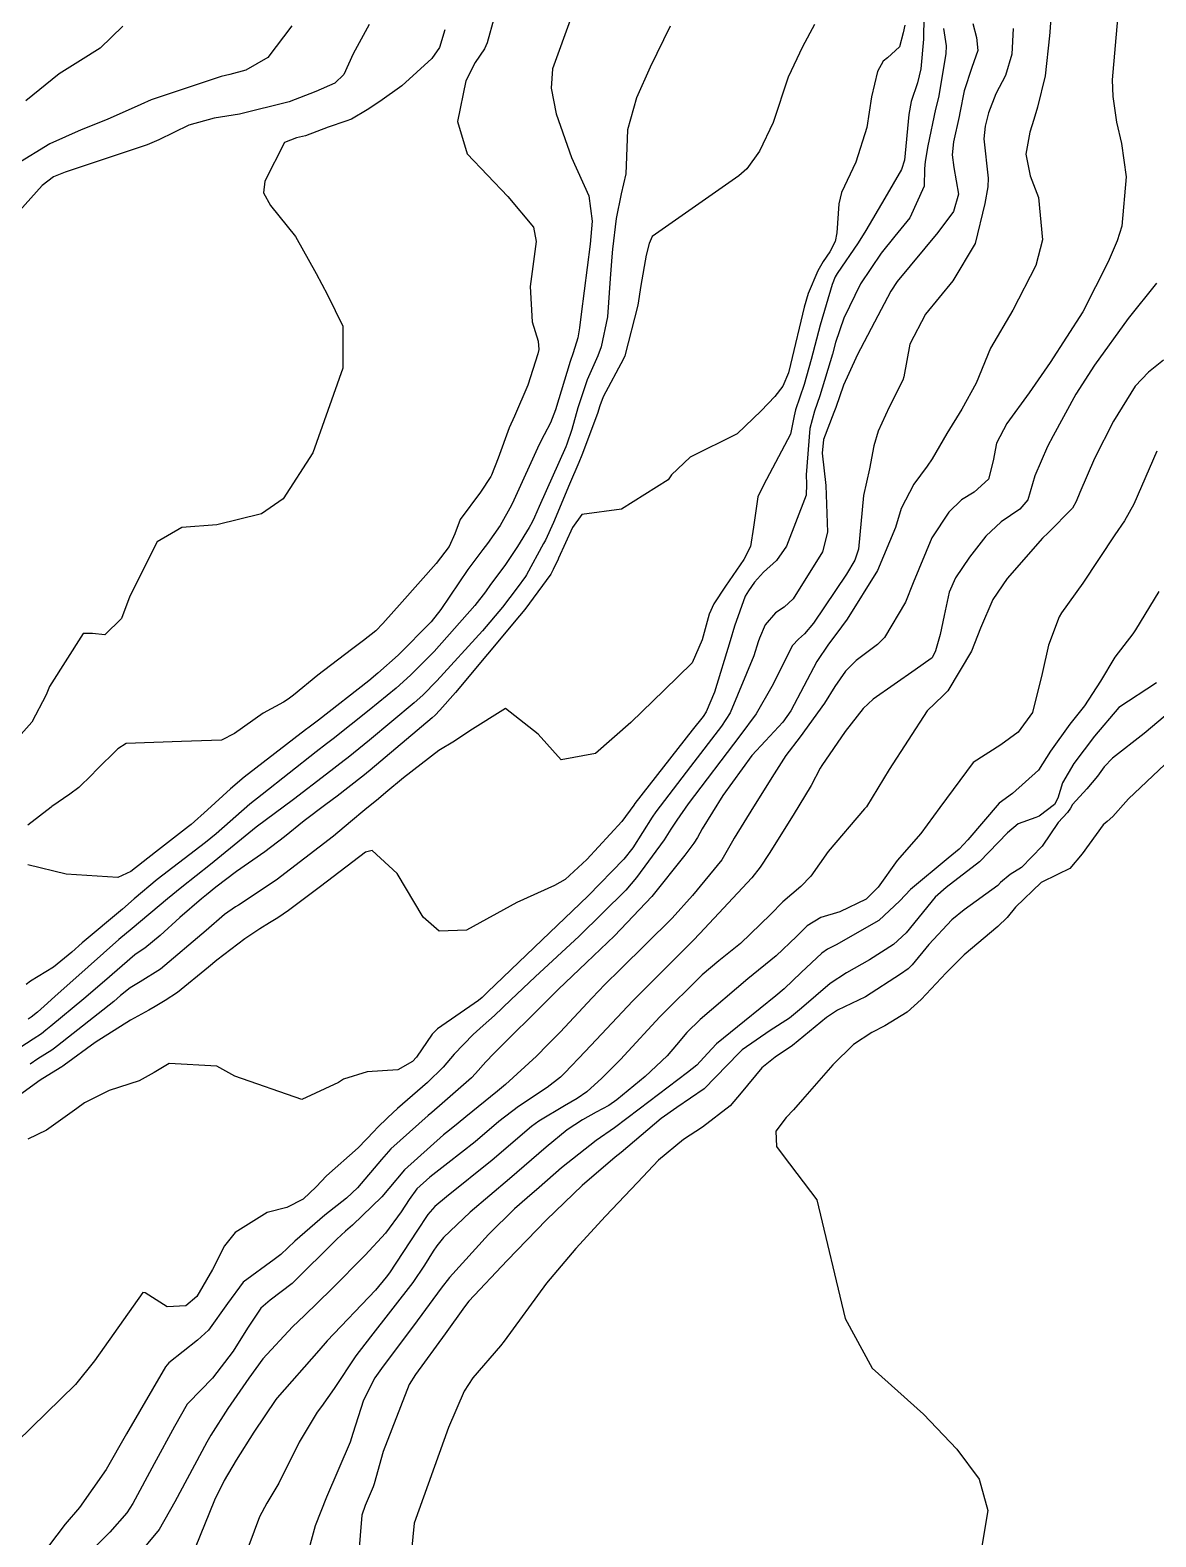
# Model space of a CAD drawing. Header units: feet. Extents: x 1313709 to 1317500, y 405869 to 411659.
# Drawn here: x 1317081.3 to 1317248.4, y 408891.2 to 409114.9 of the extents above; entities that cross this region are included whole.
import ezdxf

# ---------------------------------------------------------------- set-up
doc = ezdxf.new("R2010")
doc.units = ezdxf.units.FT
doc.layers.add('C-TOPO-MAJR', color=32, linetype='CONTINUOUS')

msp = doc.modelspace()

# ---------------------------------------------------------------- linework, layer by layer
at = {"layer": 'C-TOPO-MAJR'}
for points in [[(1317232.95, 409118.88), (1317232.64, 409114.6), (1317232.61, 409114.08), (1317231.94, 409108.1), (1317230.83, 409103.45), (1317230.26, 409101.63), (1317229.66, 409099.75), (1317229.07, 409096.5), (1317229.75, 409093.25), (1317230.98, 409090.08), (1317231.55, 409083.75), (1317230.57, 409079.96), (1317227.15, 409073.31), (1317223.83, 409067.69), (1317221.72, 409062.47), (1317219.61, 409058.61), (1317217.34, 409055), (1317215.19, 409051.27), (1317214.44, 409050.16), (1317212.45, 409047.5), (1317210.59, 409043.88), (1317209.75, 409041.07), (1317207.09, 409034.65), (1317202.57, 409027.44), (1317200.88, 409025.14), (1317199.78, 409023.75), (1317198.06, 409021.16), (1317194.19, 409013.82), (1317193.02, 409012.12), (1317190.46, 409009.37), (1317188.43, 409007.17), (1317184.13, 409001.25), (1317181.06, 408996.31), (1317180.37, 408995.03), (1317179.83, 408994.16), (1317178.48, 408992.38), (1317173.57, 408986.27), (1317168.03, 408980.41), (1317163.89, 408976.44), (1317159.66, 408972.44), (1317156.19, 408969), (1317155.64, 408968.43), (1317152.85, 408965.68), (1317150.13, 408962.95), (1317148.93, 408961.68), (1317147.41, 408959.95), (1317146.82, 408959.34), (1317142.46, 408955.52), (1317140.92, 408954.18), (1317140.39, 408953.72), (1317134.84, 408948.76), (1317133.44, 408947.22), (1317129.9, 408943), (1317128.27, 408941.47), (1317125.03, 408938.91), (1317120.59, 408935.06), (1317118.49, 408933.09), (1317117.52, 408932.36), (1317112.92, 408928.96), (1317110.57, 408925.82), (1317107.75, 408921.85), (1317106.12, 408920.35), (1317101.87, 408917), (1317101.38, 408916.43), (1317095.58, 408906.44), (1317092.57, 408901.18), (1317088.61, 408895.54), (1317086.5, 408893.04), (1317082.91, 408888.35)], [(1317161.66, 409116.95), (1317158.84, 409109.15), (1317158.65, 409106.31), (1317159.35, 409102.46), (1317161.67, 409095.99), (1317164.22, 409090.31), (1317164.7, 409086.53), (1317164.41, 409083.11), (1317163.1, 409072.74), (1317162.85, 409070.7), (1317162.57, 409069.22), (1317161.89, 409066.99), (1317161.44, 409065.68), (1317159.26, 409058.52), (1317158.53, 409056.57), (1317157.57, 409054.79), (1317156.85, 409053.39), (1317153.1, 409045.09), (1317152.75, 409044.36), (1317151.04, 409041.37), (1317149.19, 409038.69), (1317148.49, 409037.79), (1317146.25, 409034.79), (1317142.27, 409028.85), (1317140.8, 409027.02), (1317135.94, 409022.1), (1317132.91, 409019.41), (1317131.55, 409018.3), (1317124.09, 409012.45), (1317122.69, 409011.41), (1317122.18, 409011.02), (1317117.62, 409007.48), (1317113.05, 409003.97), (1317111.01, 409002.25), (1317107.63, 408999.14), (1317105.21, 408996.97), (1317104.79, 408996.63), (1317099.89, 408992.83), (1317096.25, 408989.98), (1317094.32, 408989.09), (1317086.65, 408989.56), (1317080.97, 408990.98)], [(1317150.18, 409116.8), (1317149.14, 409113.01), (1317148.73, 409112.13), (1317147.33, 409110.11), (1317145.95, 409107.39), (1317144.71, 409101.35), (1317146.14, 409096.54), (1317152.21, 409090.22), (1317155.99, 409085.64), (1317156.42, 409083.52), (1317155.52, 409076.82), (1317155.8, 409071.57), (1317156.68, 409068.73), (1317156.8, 409067.46), (1317156.66, 409066.84), (1317155.18, 409062.19), (1317153.18, 409057.57), (1317152.38, 409055.85), (1317150.76, 409051.34), (1317149.78, 409048.83), (1317149.67, 409048.6), (1317148.14, 409046.3), (1317145.1, 409042.25), (1317144.35, 409040.1), (1317143.48, 409038.24), (1317141.55, 409035.68), (1317136.5, 409030.03), (1317133.64, 409026.79), (1317132.61, 409025.72), (1317130.78, 409024.25), (1317128.97, 409022.92), (1317124.02, 409019.1), (1317120.38, 409016.14), (1317119.61, 409015.57), (1317118.88, 409015.13), (1317115.89, 409013.46), (1317111.65, 409010.45), (1317109.71, 409009.47), (1317103.75, 409009.25), (1317095.57, 409008.96), (1317094.29, 409008.18), (1317091.08, 409005.01), (1317090.46, 409004.31), (1317088.53, 409002.44), (1317087.16, 409001.44), (1317084.51, 408999.6), (1317084.41, 408999.53), (1317080.97, 408996.83)], [(1317213.93, 409116.98), (1317213.9, 409113.58), (1317213.51, 409109.15), (1317213.03, 409107.07), (1317212.09, 409104.31), (1317211.7, 409102.4), (1317211.1, 409095.61), (1317210.63, 409094.19), (1317208.15, 409089.94), (1317205.34, 409085.14), (1317204.2, 409083.32), (1317201.08, 409078.75), (1317200.81, 409078.28), (1317200.35, 409077.15), (1317198.56, 409071.08), (1317197.23, 409066.01), (1317196.17, 409062.31), (1317194.88, 409058.5), (1317194.69, 409057.64), (1317194.16, 409054.93), (1317190.16, 409047.34), (1317189.32, 409045.58), (1317188.67, 409041.11), (1317188.21, 409038.25), (1317187.22, 409036.29), (1317184.5, 409032.33), (1317182.76, 409029.73), (1317182.06, 409028.17), (1317181.05, 409024.39), (1317179.54, 409020.97), (1317175.4, 409016.89), (1317170.48, 409012.09), (1317165.22, 409007.47), (1317160.11, 409006.57), (1317156.7, 409010.38), (1317151.85, 409014.19), (1317146.56, 409010.86), (1317144.29, 409009.3), (1317141.98, 409007.93), (1317136.72, 409003.9), (1317134.11, 409001.71), (1317133, 409000.78), (1317130.98, 408999.13), (1317128.86, 408997.34), (1317126.34, 408995.2), (1317117.82, 408988.67), (1317112.22, 408984.99), (1317111.79, 408984.73), (1317110.15, 408983.59), (1317107.42, 408981.2), (1317100.62, 408975.45), (1317097.6, 408973.58), (1317096.15, 408972.7), (1317094.71, 408971.53), (1317093.7, 408970.68), (1317085.34, 408964.1), (1317084.9, 408963.73), (1317084.49, 408963.42), (1317082.45, 408962.16), (1317081.28, 408961.38)], [(1317242.71, 409116.6), (1317241.89, 409107.54), (1317241.99, 409105.04), (1317242.55, 409101.25), (1317243.27, 409098.06), (1317243.96, 409093.13), (1317243.36, 409085.82), (1317242.63, 409083.6), (1317241.31, 409080.51), (1317237.57, 409073.07), (1317232.7, 409065.53), (1317229.56, 409061.03), (1317226.28, 409056.49), (1317224.74, 409053.59), (1317224.25, 409050.97), (1317223.54, 409048.22), (1317221.44, 409046.32), (1317219.55, 409045.17), (1317217.67, 409043.31), (1317215.15, 409039.5), (1317212.36, 409032.82), (1317211.25, 409029.94), (1317208.13, 409024.71), (1317207.08, 409023.67), (1317203.92, 409021.29), (1317202.32, 409019.74), (1317200.72, 409017.44), (1317199.19, 409014.95), (1317195.58, 409009.98), (1317193.48, 409007.18), (1317191.73, 409004.49), (1317188.64, 408999.56), (1317185.77, 408994.92), (1317185.56, 408994.48), (1317183.95, 408991.69), (1317179.62, 408986.42), (1317176.57, 408983.06), (1317168.91, 408975.44), (1317166.62, 408973.18), (1317164.73, 408971.2), (1317159.95, 408966.13), (1317158.14, 408964.26), (1317156.44, 408962.55), (1317151.85, 408958.32), (1317150.64, 408957.33), (1317145.94, 408953.53), (1317144.82, 408952.57), (1317143.53, 408951.55), (1317142.65, 408950.86), (1317136.86, 408945.65), (1317134.55, 408942.91), (1317133.49, 408941.65), (1317129.12, 408937.44), (1317128.12, 408936.58), (1317126.8, 408935.38), (1317120.18, 408928.77), (1317116.92, 408926.3), (1317115.55, 408925.11), (1317113.57, 408922.17), (1317111.41, 408918.74), (1317108.35, 408914.75), (1317104.78, 408911.06), (1317104.62, 408910.86), (1317102.72, 408907.56), (1317099.7, 408902.01), (1317096.52, 408896.09), (1317095.64, 408894.71), (1317093.1, 408891.86), (1317090.84, 408889.57)], [(1317216.86, 409115.13), (1317217.25, 409112.58), (1317217.19, 409111.38), (1317216.1, 409104.91), (1317215.69, 409103.18), (1317214.54, 409097.71), (1317214.12, 409095.41), (1317214.04, 409094.29), (1317214.02, 409091.74), (1317211.87, 409087.03), (1317209.64, 409084.3), (1317207.61, 409081.8), (1317204.56, 409077.24), (1317202.06, 409072.14), (1317200.84, 409068.5), (1317200.37, 409066.8), (1317198.53, 409060.6), (1317197.7, 409058.31), (1317197.02, 409055.77), (1317196.48, 409048.87), (1317196.54, 409047.47), (1317196.46, 409045.87), (1317193.54, 409038.26), (1317192.07, 409036.13), (1317190.13, 409034.43), (1317188.79, 409032.92), (1317187.9, 409031.65), (1317187.44, 409030.83), (1317185.83, 409026.39), (1317185.19, 409024.22), (1317182.85, 409016.62), (1317181.65, 409013.67), (1317181.19, 409012.97), (1317179.58, 409010.93), (1317171.06, 409000.07), (1317170.88, 408999.81), (1317169.12, 408997.37), (1317163.92, 408991.73), (1317160.7, 408988.79), (1317159.11, 408987.87), (1317153.55, 408985.35), (1317146.04, 408981.24), (1317142.01, 408981.1), (1317139.62, 408983.18), (1317135.77, 408989.65), (1317132.04, 408993.09), (1317131.08, 408992.83), (1317124.38, 408987.74), (1317119.63, 408984.16), (1317118.08, 408983.11), (1317116.84, 408982.34), (1317115.38, 408981.45), (1317113.16, 408979.96), (1317109, 408976.81), (1317107.76, 408975.77), (1317103.17, 408972), (1317101.32, 408970.79), (1317099.84, 408969.91), (1317098.93, 408969.36), (1317096.21, 408967.87), (1317090.92, 408964.56), (1317086.32, 408961.19), (1317086.17, 408961.06), (1317086.02, 408960.96), (1317083.18, 408959.23), (1317082.79, 408958.97), (1317074.78, 408953.2)], [(1317142.83, 409114.96), (1317142.05, 409112.31), (1317140.93, 409110.69), (1317136.46, 409106.66), (1317133.22, 409104.3), (1317131.32, 409103.05), (1317128.97, 409101.68), (1317128.16, 409101.38), (1317125.53, 409100.51), (1317122.16, 409099.23), (1317120.81, 409098.93), (1317119.07, 409098.21), (1317116.14, 409092.5), (1317115.95, 409090.73), (1317116.97, 409088.86), (1317120.7, 409084.27), (1317123.75, 409078.78), (1317125.43, 409075.61), (1317127.7, 409070.94), (1317127.72, 409064.69), (1317123.23, 409052.13), (1317118.85, 409045.32), (1317115.65, 409043.09), (1317109.02, 409041.46), (1317103.79, 409041.07), (1317100.15, 409038.91), (1317096.07, 409030.83), (1317094.87, 409027.55), (1317092.4, 409025.1), (1317090.55, 409025.29), (1317089.18, 409025.29), (1317084.15, 409017.43), (1317083.67, 409016.2), (1317081.56, 409012.13), (1317075.58, 409005.47)], [(1317120.14, 409115.56), (1317116.56, 409110.83), (1317113.3, 409108.98), (1317110.91, 409108.32), (1317109.63, 409108.03), (1317099.28, 409104.57), (1317097.71, 409103.89), (1317092.73, 409101.62), (1317088.86, 409100.1), (1317084.2, 409098), (1317079.24, 409094.94)], [(1317227.19, 409115.14), (1317227, 409111.33), (1317226.05, 409108.15), (1317224.64, 409105.43), (1317223.53, 409102.63), (1317223.03, 409100.66), (1317222.84, 409098.75), (1317223.48, 409092.91), (1317223.44, 409091.62), (1317222.98, 409089.14), (1317221.55, 409083.24), (1317218.24, 409077.68), (1317214.21, 409072.75), (1317211.87, 409068.27), (1317210.97, 409063.44), (1317210.82, 409062.91), (1317208.82, 409058.91), (1317207.15, 409055.34), (1317206.54, 409053.18), (1317205.86, 409049.77), (1317204.99, 409045.82), (1317204.23, 409037.84), (1317203.71, 409036.19), (1317202.46, 409034.14), (1317197.58, 409026.86), (1317196.22, 409025.25), (1317195.33, 409024.47), (1317194.44, 409023.51), (1317191.37, 409017.42), (1317189.08, 409013.36), (1317186.62, 409010.09), (1317178.98, 409000), (1317177.28, 408997.59), (1317176.41, 408996.26), (1317175.38, 408994.65), (1317171.32, 408989.06), (1317169.69, 408987.17), (1317162.8, 408980.37), (1317156.28, 408974.33), (1317152.62, 408970.91), (1317150.22, 408968.57), (1317148.55, 408967.08), (1317147.04, 408965.78), (1317144.25, 408962.82), (1317142.62, 408960.91), (1317140.25, 408958.63), (1317135.82, 408954.78), (1317134.41, 408953.45), (1317132.79, 408951.91), (1317132.35, 408951.43), (1317129.97, 408948.91), (1317125.27, 408944.79), (1317123.76, 408943.14), (1317121.82, 408941.32), (1317119.39, 408940.06), (1317116.48, 408939.35), (1317111.75, 408936.38), (1317110.14, 408934.37), (1317108.36, 408930.86), (1317106.04, 408926.84), (1317104.38, 408925.47), (1317101.63, 408925.33), (1317098.36, 408927.38), (1317098.03, 408927.43), (1317090.86, 408917.29), (1317088.02, 408913.8), (1317079.3, 408905.27)], [(1317131.6, 409115.76), (1317129.25, 409111.38), (1317127.84, 409108.32), (1317126.5, 409107.05), (1317123.7, 409105.81), (1317119.73, 409104.26), (1317112.36, 409102.43), (1317108.59, 409101.86), (1317104.85, 409100.78), (1317100.4, 409098.62), (1317098.68, 409097.89), (1317086.47, 409093.84), (1317084.75, 409093.11), (1317083.07, 409091.85), (1317079.72, 409088.1)], [(1317211.15, 409115.64), (1317210.9, 409114.49), (1317210.33, 409112.41), (1317208.53, 409110.79), (1317207.89, 409110.28), (1317207.08, 409108.75), (1317206.17, 409104.98), (1317205.51, 409100.44), (1317203.87, 409095.28), (1317201.73, 409090.79), (1317201.32, 409089.1), (1317201.03, 409084.83), (1317200.78, 409083.54), (1317199.98, 409081.97), (1317199.02, 409080.53), (1317198.23, 409079.17), (1317196.8, 409075.81), (1317196.17, 409073.77), (1317194.18, 409065.24), (1317193.84, 409064), (1317193.04, 409062.05), (1317191.84, 409060.49), (1317189.78, 409058.39), (1317186.22, 409054.97), (1317179.28, 409051.49), (1317176.5, 409048.85), (1317176.02, 409048.14), (1317169.06, 409043.77), (1317163.17, 409042.96), (1317161.78, 409041.04), (1317159.74, 409036.49), (1317159.65, 409036.33), (1317158.95, 409034.8), (1317158.6, 409034.13), (1317154.71, 409028.88), (1317153.95, 409027.95), (1317144.43, 409016.53), (1317142.11, 409013.91), (1317141.42, 409013.2), (1317140.99, 409012.81), (1317131.75, 409004.99), (1317130.69, 409004.13), (1317130.49, 409003.98), (1317126.86, 409001.17), (1317125.2, 408999.92), (1317121.99, 408997.5), (1317119.05, 408995.11), (1317116.14, 408992.89), (1317111.92, 408989.95), (1317108.88, 408987.64), (1317107.45, 408986.5), (1317106.74, 408985.92), (1317103.52, 408983.16), (1317100.58, 408980.47), (1317098.33, 408978.56), (1317097.32, 408977.93), (1317096.83, 408977.61), (1317092.32, 408973.67), (1317089.27, 408971.04), (1317084.36, 408967.02), (1317083.64, 408966.4), (1317082.96, 408965.88), (1317081.72, 408965.09), (1317079.76, 408963.8)], [(1317095.03, 409115.5), (1317091.68, 409112.22), (1317088.77, 409110.42), (1317085.59, 409108.43), (1317080.64, 409104.42)], [(1317176.3, 409115.51), (1317173.34, 409109.39), (1317171.29, 409104.86), (1317169.94, 409100.1), (1317169.78, 409094.83), (1317169.69, 409093.58), (1317169.04, 409090.6), (1317168.29, 409086.93), (1317167.74, 409082.36), (1317167.63, 409081.24), (1317167.38, 409078.03), (1317166.99, 409072.33), (1317166.07, 409067.87), (1317165.57, 409066.55), (1317163.98, 409062.99), (1317162.58, 409058.82), (1317161.69, 409055.6), (1317160.95, 409053.44), (1317160.79, 409053.03), (1317156.85, 409044.17), (1317156.16, 409042.57), (1317155.82, 409041.85), (1317155.37, 409041.06), (1317153.65, 409038.21), (1317151.73, 409035.39), (1317149.64, 409032.58), (1317148.88, 409031.52), (1317147.31, 409029.46), (1317141.24, 409022.65), (1317137.77, 409019.13), (1317135.62, 409017.2), (1317131.61, 409013.9), (1317126.29, 409009.67), (1317125.3, 409008.92), (1317123.74, 409007.73), (1317115.71, 409001.41), (1317113.92, 408999.95), (1317108.91, 408995.56), (1317107.31, 408994.26), (1317100.13, 408988.78), (1317096.74, 408985.9), (1317094.99, 408984.37), (1317089.01, 408979.35), (1317087.47, 408978), (1317084.75, 408975.78), (1317081.37, 408973.69), (1317080.72, 408973.21)], [(1317221.24, 409115.91), (1317221.75, 409113.83), (1317221.94, 409111.89), (1317221.09, 409109.35), (1317219.92, 409105.9), (1317219.31, 409102.65), (1317219.18, 409102.08), (1317218.36, 409098.3), (1317218.14, 409096.37), (1317218.41, 409094.52), (1317219.09, 409090.53), (1317218.35, 409087.98), (1317216.01, 409084.85), (1317209.97, 409077.56), (1317209.04, 409076.16), (1317206.61, 409071.55), (1317204.06, 409066.64), (1317203.83, 409066.21), (1317202.04, 409062.19), (1317200.89, 409058.88), (1317200.6, 409058.12), (1317199.07, 409054.14), (1317198.86, 409052.1), (1317199.39, 409047.28), (1317199.63, 409040.37), (1317198.92, 409037.42), (1317194.57, 409030.48), (1317193.23, 409029.24), (1317191.94, 409028.37), (1317190.41, 409026.59), (1317189.54, 409024.64), (1317189.36, 409024.06), (1317188.72, 409022.01), (1317185.21, 409013.52), (1317183.9, 409011.53), (1317179.29, 409005.57), (1317174.19, 408998.83), (1317173.64, 408998.04), (1317170.74, 408993.49), (1317169.41, 408991.79), (1317164.11, 408986.36), (1317161.77, 408984.09), (1317159.57, 408982), (1317149.2, 408972.06), (1317148.39, 408971.28), (1317147.83, 408970.81), (1317141.76, 408966.61), (1317140.96, 408965.81), (1317138.66, 408962.4), (1317138.05, 408961.74), (1317135.88, 408960.53), (1317131.32, 408960.22), (1317127.81, 408959.14), (1317127.08, 408958.62), (1317121.63, 408956.12), (1317111.69, 408959.57), (1317108.99, 408961.07), (1317101.93, 408961.47), (1317099.72, 408960.11), (1317097.5, 408958.89), (1317093.01, 408957.45), (1317089.36, 408955.62), (1317088.23, 408954.79), (1317083.74, 408951.56), (1317080.97, 408950.21)], [(1317197.7, 409115.73), (1317195.95, 409112.41), (1317193.82, 409107.9), (1317191.58, 409101.19), (1317189.56, 409096.94), (1317187.67, 409094.3), (1317186.51, 409093.25), (1317173.64, 409084.25), (1317173.18, 409083.24), (1317172.74, 409081.48), (1317171.95, 409076.98), (1317171.47, 409074.09), (1317169.55, 409066.53), (1317169.36, 409066.09), (1317166.37, 409060.47), (1317165.85, 409059.11), (1317165.5, 409057.99), (1317163.2, 409051.8), (1317162.74, 409050.68), (1317161.37, 409047.51), (1317158.96, 409041.81), (1317157.77, 409039.19), (1317157.51, 409038.69), (1317154.95, 409034), (1317154.82, 409033.79), (1317153.6, 409032.11), (1317151.4, 409029.24), (1317148.45, 409025.7), (1317141.67, 409018.28), (1317139.59, 409016.17), (1317138.3, 409015.01), (1317131.68, 409009.46), (1317128.49, 409006.9), (1317127.9, 409006.45), (1317125.3, 409004.44), (1317120.39, 409000.68), (1317114.86, 408996.55), (1317113.21, 408995.22), (1317108.08, 408991.01), (1317103.79, 408987.64), (1317101.69, 408985.91), (1317096.45, 408981.52), (1317094.48, 408979.86), (1317089.91, 408975.82), (1317084.98, 408971.39), (1317083.37, 408969.96), (1317082.37, 408969.07), (1317081.44, 408968.32), (1317080.99, 408968.02)], [(1317248.5, 409077.34), (1317244.27, 409072.07), (1317239.26, 409065.15), (1317236.52, 409060.84), (1317233.15, 409054.65), (1317232.32, 409053.08), (1317230.41, 409048.7), (1317229.38, 409045.14), (1317228.21, 409043.75), (1317225.43, 409041.91), (1317223.17, 409039.76), (1317220.74, 409036.64), (1317218.63, 409033.58), (1317217.72, 409031.43), (1317216.95, 409027.98), (1317216.37, 409025.16), (1317215.7, 409022.73), (1317215.17, 409021.71), (1317215.04, 409021.58), (1317212.66, 409019.91), (1317206.44, 409015.58), (1317204.93, 409014.19), (1317202.29, 409010.78), (1317198.8, 409005.7), (1317198.57, 409005.29), (1317197.23, 409002.76), (1317194.53, 408998.31), (1317190.98, 408992.65), (1317189.66, 408990.61), (1317188.42, 408989.02), (1317180.7, 408980.77), (1317179.7, 408979.72), (1317177.24, 408977.24), (1317170.74, 408970.76), (1317165.29, 408964.97), (1317163.7, 408963.26), (1317160.66, 408960.08), (1317160.03, 408959.44), (1317158.06, 408957.88), (1317153.79, 408955.05), (1317150.85, 408952.82), (1317147.34, 408949.84), (1317143.31, 408946.63), (1317140.6, 408944.56), (1317138.7, 408942.83), (1317137.53, 408941.28), (1317136.36, 408939.42), (1317134.04, 408936.25), (1317131.01, 408932.98), (1317126.01, 408927.93), (1317122.04, 408924.02), (1317120.25, 408922.37), (1317115.83, 408917.59), (1317113.74, 408914.74), (1317110.66, 408910.24), (1317108.12, 408906.25), (1317107.51, 408905.22), (1317102.76, 408896.37), (1317100.44, 408892.25), (1317096.84, 408887.92)], [(1317249.51, 409065.89), (1317247.3, 409064.1), (1317245.33, 409062.06), (1317242.1, 409056.85), (1317239.27, 409051.31), (1317237.08, 409046.25), (1317236.58, 409044.89), (1317236.02, 409043.91), (1317232.38, 409040.25), (1317231.55, 409039.49), (1317226.3, 409033.47), (1317224.19, 409030.35), (1317222.37, 409026.1), (1317221.01, 409022.71), (1317217.53, 409016.82), (1317216.81, 409016.08), (1317214.42, 409013.84), (1317208.82, 409005.11), (1317205.42, 408999.58), (1317205.16, 408999.26), (1317199.74, 408992.95), (1317197.15, 408989.26), (1317195.69, 408987.74), (1317193.02, 408985.46), (1317191.17, 408983.58), (1317186.71, 408979.27), (1317183.5, 408976.69), (1317181.05, 408974.6), (1317174.78, 408968.38), (1317169.49, 408962.64), (1317168.97, 408962.08), (1317166.17, 408959.29), (1317163.92, 408957.27), (1317162.49, 408956.27), (1317160.59, 408955.16), (1317156.78, 408952.89), (1317155.72, 408952.12), (1317149.87, 408947.1), (1317143.08, 408941.67), (1317141.35, 408940.24), (1317140.31, 408939.02), (1317138.7, 408936.55), (1317134.61, 408930.39), (1317134.14, 408929.71), (1317132.54, 408927.8), (1317125.39, 408920.25), (1317124.12, 408918.83), (1317117.98, 408911.81), (1317117.78, 408911.56), (1317114.49, 408906.73), (1317111.88, 408902.57), (1317110.07, 408899.52), (1317108.65, 408896.62), (1317105.78, 408889.51)], [(1317248.55, 409052.41), (1317245.1, 409044.52), (1317243.74, 409042.05), (1317242.28, 409039.95), (1317237.55, 409032.8), (1317234.38, 409028.36), (1317234.05, 409027.8), (1317232.46, 409023.57), (1317231.52, 409019.36), (1317230.06, 409013.59), (1317227.95, 409010.68), (1317225.39, 409008.76), (1317221.25, 409006.14), (1317216.32, 408999.49), (1317213.48, 408995.61), (1317210, 408991.58), (1317207.16, 408987.63), (1317205.39, 408985.85), (1317201.47, 408983.99), (1317198.66, 408983.15), (1317196.61, 408981.88), (1317195.07, 408980.31), (1317192.03, 408977.43), (1317187.84, 408974.03), (1317180.74, 408967.97), (1317178.75, 408966.05), (1317177.21, 408964.25), (1317175.84, 408962.61), (1317172.57, 408959.52), (1317168.36, 408956.08), (1317167.17, 408955.24), (1317165.31, 408954.21), (1317163.28, 408953.1), (1317161.01, 408951.58), (1317157.9, 408949.02), (1317152.43, 408944.32), (1317146.63, 408939.38), (1317142.66, 408935.6), (1317141.66, 408934.4), (1317141.1, 408933.59), (1317139.81, 408931.52), (1317138.09, 408928.92), (1317131.81, 408920.88), (1317129.63, 408918.02), (1317126.44, 408913.19), (1317124.53, 408910.5), (1317123.91, 408909.67), (1317121.23, 408905.21), (1317118.21, 408899.12), (1317116.44, 408896.16), (1317115.34, 408894.12), (1317113.76, 408889.9)], [(1317248.81, 409031.54), (1317245.36, 409025.85), (1317244.96, 409025.27), (1317242.32, 409021.79), (1317240.19, 409018.21), (1317237.8, 409014.55), (1317235.64, 409011.84), (1317232.74, 409007.82), (1317230.97, 409004.99), (1317227.09, 409001.57), (1317225.15, 409000.13), (1317220.46, 408994.68), (1317219.21, 408993.3), (1317217.58, 408991.97), (1317211.98, 408987.31), (1317210.38, 408985.61), (1317207.28, 408982.71), (1317200.91, 408979.09), (1317199.65, 408978.45), (1317198.82, 408977.85), (1317195.75, 408974.95), (1317193.22, 408972.53), (1317191.99, 408971.48), (1317187.31, 408967.74), (1317183.15, 408964.38), (1317181.82, 408962.94), (1317180.23, 408961.19), (1317178.86, 408960.12), (1317171.71, 408954.66), (1317168.04, 408951.91), (1317165.3, 408950.01), (1317160.17, 408945.97), (1317156.87, 408943.06), (1317155.05, 408941.49), (1317153.18, 408939.85), (1317149.32, 408936.06), (1317143.55, 408929.68), (1317142.29, 408928.07), (1317138.21, 408922.52), (1317133.68, 408916.51), (1317132.47, 408914.8), (1317130.79, 408911.44), (1317129.21, 408906.51), (1317128.79, 408905.22), (1317125.27, 408897.05), (1317123.59, 408892.79), (1317122.07, 408887.17)], [(1317248.46, 409018), (1317242.89, 409014.3), (1317239.26, 409010.04), (1317236.23, 409006.02), (1317234.53, 409003.11), (1317233.83, 409000.85), (1317233.35, 408999.93), (1317231.07, 408998.19), (1317230.56, 408997.97), (1317227.96, 408997.06), (1317226.38, 408995.69), (1317222.23, 408991.42), (1317217.27, 408987.58), (1317215.65, 408986.14), (1317211.3, 408980.86), (1317209.44, 408979.12), (1317205.86, 408976.83), (1317202.48, 408974.9), (1317200.04, 408973.35), (1317195.77, 408969.65), (1317193.99, 408968.18), (1317191.15, 408966.37), (1317186.99, 408963.5), (1317186.47, 408963), (1317181.34, 408957.69), (1317177.3, 408954.91), (1317174.97, 408953.27), (1317169, 408948.25), (1317168.12, 408947.53), (1317163.21, 408943.33), (1317157.96, 408938.23), (1317152.12, 408932.2), (1317146.43, 408926.16), (1317145.75, 408925.33), (1317142.9, 408921.3), (1317138.49, 408915.29), (1317137.55, 408913.8), (1317133.71, 408903.84), (1317132.37, 408899.05), (1317132.23, 408898.6), (1317131.02, 408895.81), (1317130.54, 408894.37), (1317130.04, 408888.32)], [(1317252.6, 409015.47), (1317246.66, 409010.44), (1317241.94, 409006.82), (1317240.73, 409005.49), (1317239.71, 409004.12), (1317238.14, 409002.22), (1317236.01, 408999.91), (1317235.7, 408999.36), (1317235.29, 408998.72), (1317233.91, 408997.23), (1317231.52, 408993.73), (1317228.42, 408990.58), (1317226.76, 408989.52), (1317225.35, 408988.32), (1317224.91, 408987.89), (1317219.92, 408984.28), (1317218.12, 408982.79), (1317214.71, 408979.15), (1317212.23, 408976.1), (1317211.61, 408975.52), (1317210.49, 408974.72), (1317205.31, 408971.34), (1317201.12, 408969.36), (1317199.48, 408968.28), (1317194.44, 408964.11), (1317191.87, 408962.38), (1317189.88, 408960.8), (1317186.85, 408957.12), (1317185.21, 408955.17), (1317181.11, 408952.01), (1317178.26, 408950.18), (1317174.56, 408947.08), (1317171.46, 408943.8), (1317166.72, 408938.76), (1317162.29, 408934), (1317157.93, 408928.85), (1317151.64, 408920.21), (1317151.12, 408919.54), (1317146.99, 408914.78), (1317145.71, 408912.79), (1317143.37, 408907.42), (1317138.29, 408893.18), (1317137.89, 408889.13)], [(1317249.72, 409005.85), (1317244.34, 409000.77), (1317243.93, 409000.3), (1317241.99, 408998.12), (1317241.15, 408997.39), (1317240.59, 408996.88), (1317237.45, 408992.6), (1317235.62, 408990.43), (1317233.78, 408989.5), (1317231.38, 408988.34), (1317227.54, 408984.65), (1317226.3, 408983.13), (1317224.93, 408981.79), (1317219.92, 408977.59), (1317217.24, 408974.92), (1317213.57, 408970.95), (1317211.47, 408969.06), (1317208.18, 408967.04), (1317206.22, 408966.08), (1317203.5, 408964.3), (1317200.44, 408961.24), (1317195.93, 408956.12), (1317194.59, 408954.58), (1317193.5, 408953.46), (1317191.99, 408951.39), (1317192.08, 408949.15), (1317193.07, 408947.78), (1317198.06, 408941.2), (1317202.29, 408923.58), (1317206.28, 408916.19), (1317213.9, 408909.37), (1317218.84, 408904.18), (1317222.15, 408899.74), (1317223.45, 408895.06), (1317222.37, 408888.59)]]:
    msp.add_lwpolyline(points, dxfattribs=at)

doc.saveas('drawing.dxf')
